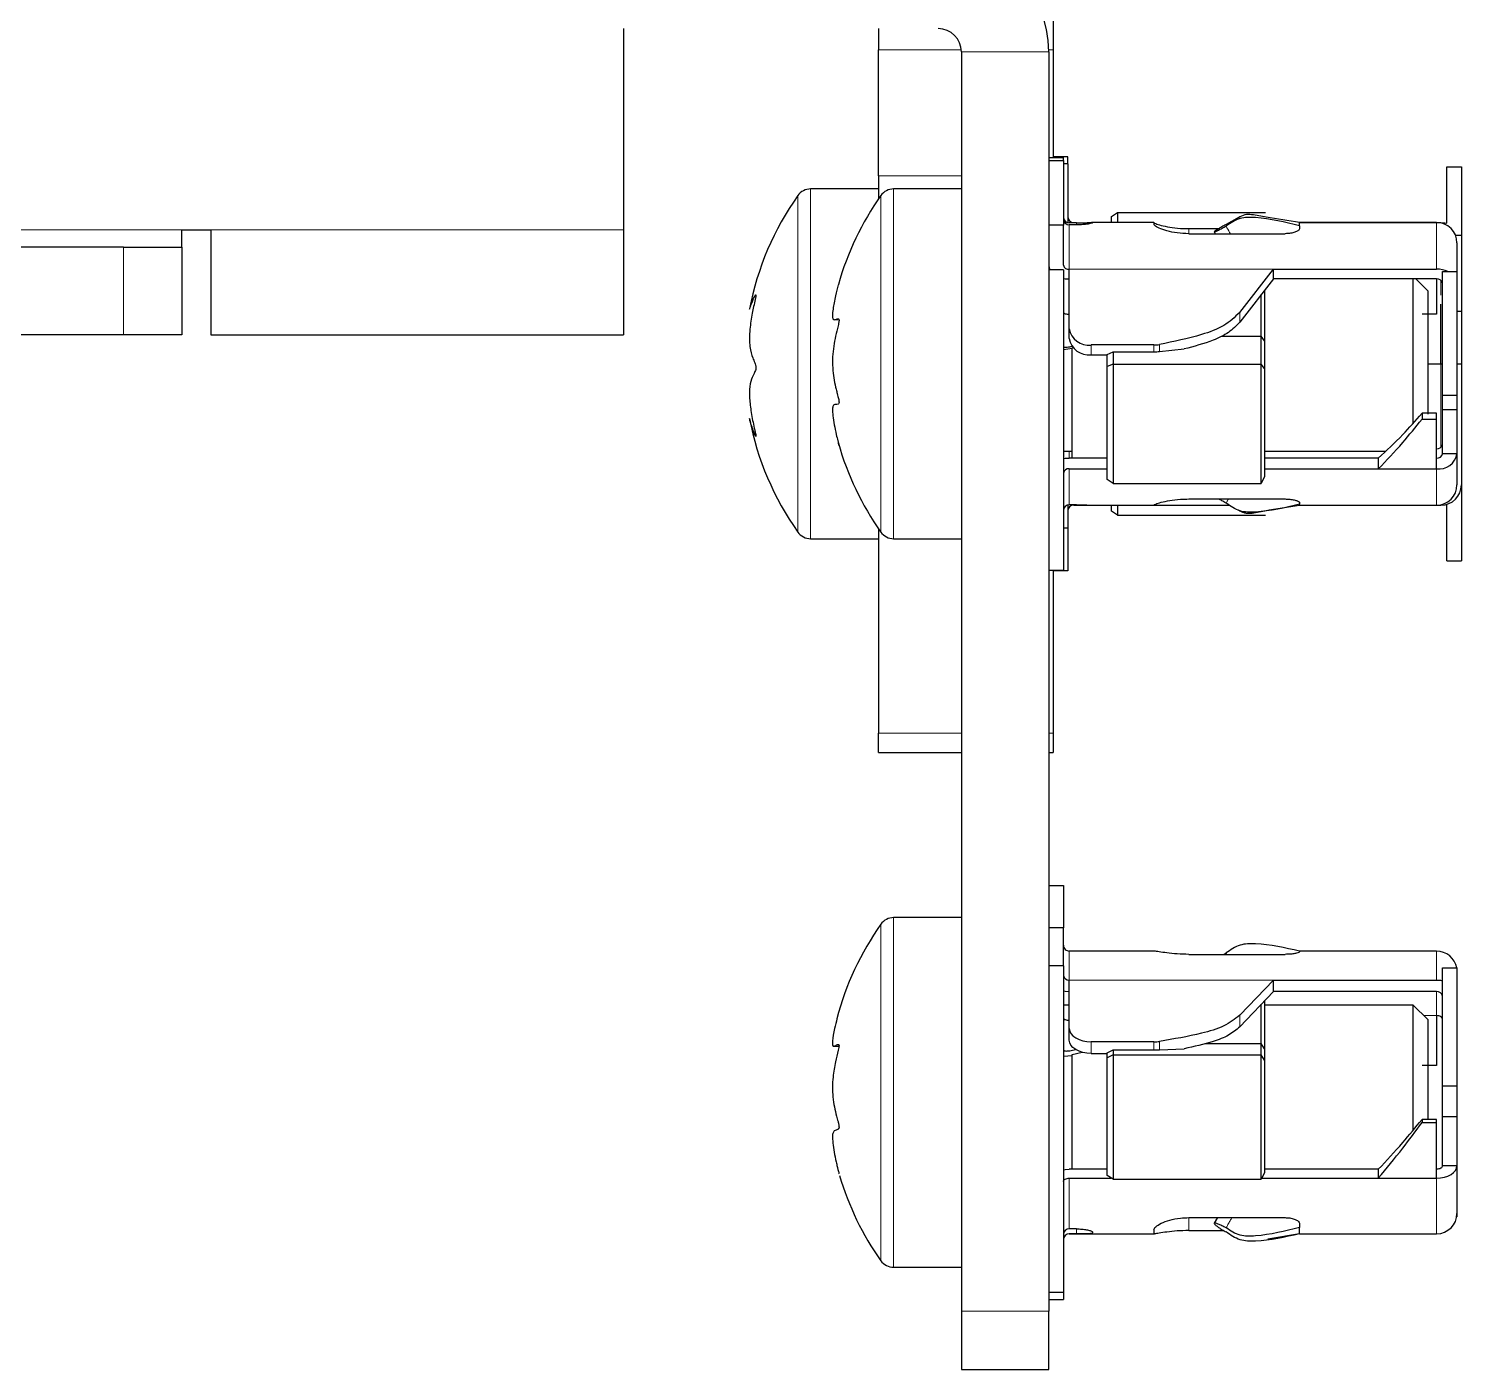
# Model space of a CAD drawing. Header units: millimetres. Extents: x -815 to 1037, y -273 to 1990.
# Drawn here: x -52.09 to -2.94, y -272.94 to -226.94 of the extents above; entities that cross this region are included whole.
import ezdxf

# ---------------------------------------------------------------- set-up
doc = ezdxf.new("R2010")
doc.units = ezdxf.units.MM

msp = doc.modelspace()

# ---------------------------------------------------------------- linework, layer by layer
at = {"color": 7, "linetype": 'Continuous', "lineweight": 25}
for p, q in [((-16.936, -223.042), (-16.936, -227.66)), ((-31.686, -226.936), (-31.686, -233.836)), ((-22.936, -226.936), (-22.936, -227.66)), ((-22.936, -231.99), (-22.936, -227.66)), ((-20.086, -227.736), (-20.086, -270.936)), ((-17.086, -227.736), (-17.086, -270.936)), ((-16.936, -227.66), (-16.936, -231.336)), ((-17.086, -231.358), (-16.586, -231.358)), ((-17.086, -231.455), (-16.586, -231.455)), ((-16.436, -231.336), (-16.936, -231.336)), ((-16.586, -231.455), (-16.586, -231.358)), ((-16.586, -231.455), (-16.586, -233.684)), ((-16.436, -231.578), (-16.436, -231.336)), ((-22.936, -231.99), (-22.936, -232.785)), ((-16.436, -231.578), (-16.586, -231.578)), ((-16.436, -231.578), (-16.436, -233.595)), ((-3.436, -231.678), (-2.936, -231.678)), ((-3.436, -233.616), (-3.436, -231.678)), ((-2.936, -231.678), (-2.936, -234.02)), ((-22.936, -232.436), (-25.262, -232.436)), ((-20.086, -232.436), (-22.412, -232.436)), ((-14.936, -233.386), (-14.736, -233.244)), ((-14.936, -233.586), (-14.936, -233.386)), ((-14.736, -233.244), (-14.736, -233.586)), ((-14.736, -233.244), (-9.652, -233.244)), ((-10.558, -233.408), (-11.01, -233.657)), ((-46.836, -234.436), (-46.836, -233.836)), ((-46.836, -233.836), (-45.836, -233.836)), ((-45.836, -233.836), (-45.836, -237.436)), ((-31.686, -233.836), (-31.686, -237.436)), ((-16.586, -233.684), (-17.086, -233.684)), ((-16.586, -235.056), (-16.586, -233.684)), ((-16.136, -233.601), (-16.386, -233.601)), ((-16.136, -233.667), (-16.386, -233.667)), ((-16.236, -233.601), (-16.236, -233.586)), ((-16.236, -233.586), (-16.182, -233.586)), ((-13.486, -233.586), (-15.619, -233.586)), ((-15.586, -233.589), (-15.586, -233.598)), ((-13.486, -233.586), (-13.486, -233.642)), ((-12.286, -233.799), (-11.255, -233.799)), ((-11.414, -233.908), (-11.414, -233.906)), ((-11.413, -233.909), (-11.379, -233.971)), ((-3.786, -233.586), (-8.486, -233.586)), ((-8.486, -233.701), (-8.486, -233.586)), ((-8.486, -233.586), (-3.636, -233.586)), ((-8.486, -233.701), (-8.486, -233.8)), ((-48.836, -234.436), (-64.536, -234.436)), ((-48.836, -234.436), (-46.836, -234.436)), ((-46.836, -234.436), (-46.836, -237.436)), ((-12.286, -233.971), (-8.986, -233.971)), ((-3.139, -234.02), (-2.936, -234.02)), ((-3.086, -234.286), (-3.086, -235.269)), ((-2.936, -234.02), (-2.936, -236.63)), ((-16.586, -235.211), (-17.086, -235.211)), ((-16.586, -235.211), (-16.586, -245.514)), ((-16.386, -237.233), (-16.386, -235.19)), ((-10.541, -236.676), (-9.386, -235.19)), ((-9.386, -235.525), (-9.386, -235.19)), ((-9.386, -235.19), (-3.786, -235.19)), ((-3.586, -235.269), (-3.086, -235.269)), ((-3.586, -239.515), (-3.586, -235.269)), ((-3.086, -235.269), (-3.086, -239.515)), ((-9.386, -235.525), (-10.541, -237.01)), ((-9.686, -235.911), (-9.686, -237.642)), ((-3.786, -235.525), (-9.386, -235.525)), ((-4.586, -235.787), (-4.586, -235.525)), ((-4.586, -240.481), (-4.586, -235.787)), ((-4.086, -235.936), (-4.498, -235.525)), ((-9.802, -237.487), (-9.802, -236.059)), ((-4.086, -235.936), (-4.086, -236.228)), ((-4.086, -236.228), (-4.086, -240.167)), ((-3.786, -236.738), (-4.286, -236.738)), ((-3.086, -236.63), (-2.936, -236.63)), ((-2.936, -236.63), (-2.936, -238.436)), ((-24.437, -236.921), (-24.322, -236.921)), ((-16.386, -237.568), (-16.386, -237.233)), ((-48.836, -237.436), (-64.536, -237.436)), ((-46.836, -237.436), (-48.836, -237.436)), ((-45.836, -237.436), (-31.686, -237.436)), ((-16.286, -237.889), (-16.242, -237.878)), ((-16.286, -241.668), (-16.286, -237.889)), ((-13.485, -237.79), (-15.636, -237.79)), ((-11.178, -237.487), (-9.802, -237.487)), ((-9.802, -238.448), (-9.802, -237.487)), ((-9.686, -237.642), (-9.802, -237.487)), ((-9.686, -237.642), (-9.686, -238.593)), ((-16.586, -237.941), (-16.286, -237.904)), ((-15.636, -238.125), (-15.086, -238.125)), ((-15.086, -238.111), (-14.886, -238.022)), ((-15.086, -238.532), (-15.086, -238.111)), ((-14.886, -238.022), (-14.886, -238.448)), ((-14.886, -238.022), (-13.485, -238.022)), ((-13.29, -238.013), (-12.451, -237.927)), ((-14.886, -238.448), (-15.086, -238.532)), ((-15.086, -242.402), (-15.086, -238.532)), ((-14.886, -238.448), (-14.886, -242.538)), ((-14.886, -238.448), (-9.802, -238.448)), ((-9.802, -242.538), (-9.802, -238.448)), ((-9.686, -238.593), (-9.802, -238.448)), ((-9.686, -238.593), (-9.686, -242.302)), ((-4.086, -238.436), (-3.636, -238.436)), ((-3.636, -238.436), (-3.586, -238.436)), ((-3.086, -238.436), (-2.936, -238.436)), ((-2.936, -238.436), (-2.936, -242.586)), ((-3.586, -239.515), (-3.086, -239.515)), ((-3.586, -240.003), (-3.586, -239.515)), ((-3.086, -239.515), (-3.086, -240.003)), ((-4.286, -240.135), (-4.286, -240.33)), ((-3.786, -240.135), (-4.286, -240.135)), ((-4.286, -240.33), (-3.786, -240.33)), ((-3.786, -240.33), (-3.786, -240.135)), ((-3.586, -240.003), (-3.086, -240.003)), ((-3.586, -241.52), (-3.586, -240.003)), ((-3.086, -240.003), (-3.086, -241.52)), ((-16.586, -241.436), (-16.286, -241.436)), ((-15.086, -241.668), (-16.386, -241.668)), ((-9.686, -241.436), (-5.544, -241.436)), ((-5.786, -241.668), (-9.686, -241.668)), ((-5.786, -241.668), (-5.786, -242.04)), ((-3.086, -241.52), (-3.586, -241.52)), ((-3.086, -241.52), (-3.086, -242.586)), ((-16.386, -242.04), (-15.086, -242.04)), ((-9.686, -242.302), (-9.802, -242.538)), ((-9.686, -242.04), (-5.786, -242.04)), ((-5.786, -242.04), (-3.786, -242.04)), ((-14.886, -242.538), (-15.086, -242.402)), ((-14.886, -242.538), (-9.802, -242.538)), ((-2.936, -242.586), (-2.936, -245.194)), ((-16.436, -243.278), (-16.436, -244.069)), ((-16.136, -243.271), (-16.386, -243.271)), ((-16.236, -243.286), (-10.882, -243.286)), ((-15.619, -243.286), (-13.486, -243.286)), ((-14.936, -243.487), (-14.936, -243.286)), ((-14.736, -243.286), (-14.736, -243.629)), ((-13.486, -243.281), (-13.486, -243.286)), ((-12.286, -243.074), (-8.986, -243.074)), ((-8.486, -243.196), (-8.486, -243.255)), ((-8.486, -243.286), (-8.486, -243.255)), ((-8.486, -243.286), (-3.786, -243.286)), ((-8.486, -243.286), (-3.636, -243.286)), ((-3.436, -245.194), (-3.436, -243.257)), ((-14.736, -243.629), (-14.936, -243.487)), ((-14.736, -243.629), (-9.652, -243.629)), ((-22.936, -244.088), (-22.936, -251.106)), ((-16.586, -244.069), (-16.436, -244.069)), ((-16.436, -244.069), (-16.436, -245.536)), ((-25.262, -244.436), (-22.936, -244.436)), ((-22.412, -244.436), (-20.086, -244.436)), ((-3.436, -245.194), (-2.936, -245.194)), ((-17.086, -245.514), (-16.586, -245.514)), ((-16.936, -245.514), (-16.936, -251.106)), ((-16.436, -245.536), (-16.936, -245.536)), ((-22.936, -251.776), (-22.936, -251.106)), ((-16.936, -251.106), (-16.936, -251.776)), ((-22.936, -251.776), (-20.086, -251.776)), ((-17.086, -251.776), (-16.936, -251.776)), ((-17.086, -256.336), (-16.586, -256.336)), ((-16.586, -256.336), (-16.586, -257.788)), ((-20.086, -257.436), (-22.412, -257.436)), ((-16.586, -257.788), (-17.086, -257.788)), ((-16.586, -259.093), (-16.586, -257.788)), ((-16.092, -258.586), (-16.386, -258.586)), ((-13.467, -258.586), (-16.092, -258.586)), ((-12.286, -258.697), (-8.986, -258.697)), ((-3.786, -258.586), (-8.486, -258.586)), ((-8.486, -258.589), (-8.486, -258.586)), ((-8.486, -258.589), (-8.486, -258.616)), ((-16.586, -259.093), (-17.086, -259.093)), ((-16.586, -259.093), (-16.586, -270.288)), ((-3.586, -259.165), (-3.086, -259.165)), ((-3.586, -263.213), (-3.586, -259.165)), ((-3.086, -259.165), (-3.086, -263.213)), ((-16.386, -261.244), (-16.386, -259.578)), ((-10.541, -260.789), (-9.386, -259.578)), ((-9.386, -259.976), (-10.541, -261.187)), ((-9.386, -259.976), (-9.386, -259.578)), ((-9.386, -259.578), (-3.786, -259.578)), ((-3.786, -259.976), (-9.386, -259.976)), ((-16.386, -260.436), (-16.586, -260.436)), ((-9.802, -261.754), (-9.802, -260.411)), ((-9.686, -260.29), (-9.686, -261.938)), ((-4.586, -260.436), (-9.686, -260.436)), ((-4.086, -260.936), (-4.586, -260.436)), ((-4.586, -263.178), (-4.586, -260.436)), ((-4.086, -260.936), (-4.086, -263.221)), ((-16.386, -261.642), (-16.386, -261.244)), ((-24.463, -261.848), (-24.309, -261.848)), ((-13.485, -261.698), (-15.636, -261.698)), ((-15.086, -262.08), (-14.886, -261.974)), ((-14.886, -261.974), (-14.886, -262.149)), ((-14.886, -261.974), (-13.485, -261.974)), ((-13.29, -261.97), (-12.451, -261.935)), ((-11.714, -261.754), (-9.802, -261.754)), ((-9.802, -262.149), (-9.802, -261.754)), ((-9.686, -261.938), (-9.802, -261.754)), ((-9.686, -261.938), (-9.686, -262.329)), ((-16.586, -262.189), (-16.286, -262.17)), ((-16.286, -262.135), (-15.946, -262.053)), ((-16.286, -266.072), (-16.286, -262.135)), ((-15.636, -262.096), (-15.086, -262.096)), ((-15.086, -262.253), (-15.086, -262.08)), ((-14.886, -262.149), (-15.086, -262.253)), ((-15.086, -266.289), (-15.086, -262.253)), ((-14.886, -262.149), (-14.886, -266.414)), ((-14.886, -262.149), (-9.802, -262.149)), ((-9.802, -266.414), (-9.802, -262.149)), ((-9.686, -262.329), (-9.802, -262.149)), ((-9.686, -262.329), (-9.686, -266.197)), ((-3.786, -262.511), (-4.286, -262.511)), ((-4.586, -264.744), (-4.586, -263.178)), ((-4.086, -263.221), (-4.086, -264.375)), ((-3.586, -263.213), (-3.086, -263.213)), ((-3.586, -264.263), (-3.586, -263.213)), ((-3.086, -263.213), (-3.086, -264.263)), ((-4.286, -264.362), (-4.286, -264.469)), ((-3.786, -264.362), (-4.286, -264.362)), ((-3.786, -264.469), (-3.786, -264.362)), ((-3.586, -264.263), (-3.086, -264.263)), ((-3.586, -265.951), (-3.586, -264.263)), ((-3.086, -264.263), (-3.086, -265.951)), ((-4.286, -264.469), (-3.786, -264.469)), ((-15.086, -266.072), (-16.386, -266.072)), ((-16.386, -266.375), (-14.949, -266.375)), ((-14.886, -266.414), (-15.086, -266.289)), ((-9.686, -266.197), (-9.802, -266.414)), ((-9.781, -266.375), (-5.786, -266.375)), ((-5.786, -266.072), (-9.686, -266.072)), ((-5.786, -266.072), (-5.786, -266.375)), ((-5.786, -266.375), (-3.786, -266.375)), ((-3.086, -265.951), (-3.586, -265.951)), ((-3.086, -265.951), (-3.086, -267.586)), ((-14.886, -266.414), (-9.802, -266.414)), ((-12.286, -267.73), (-8.986, -267.73)), ((-11.304, -267.73), (-11.413, -267.924)), ((-3.097, -267.707), (-3.086, -267.707)), ((-3.086, -267.586), (-3.086, -267.707)), ((-16.136, -268.116), (-16.386, -268.116)), ((-16.386, -268.286), (-16.092, -268.286)), ((-16.136, -268.286), (-16.386, -268.286)), ((-16.092, -268.286), (-13.467, -268.286)), ((-15.586, -268.231), (-15.586, -268.253)), ((-13.486, -268.155), (-13.486, -268.283)), ((-12.286, -268.175), (-11.09, -268.175)), ((-11.414, -267.933), (-11.414, -267.928)), ((-9.578, -268.463), (-8.486, -268.275)), ((-8.486, -267.94), (-8.486, -268.069)), ((-8.486, -268.286), (-8.486, -268.069)), ((-8.486, -268.286), (-3.786, -268.286)), ((-22.412, -269.436), (-20.086, -269.436)), ((-17.086, -270.288), (-16.586, -270.288)), ((-16.586, -270.288), (-16.586, -270.536)), ((-17.086, -270.536), (-16.586, -270.536)), ((-20.086, -270.936), (-20.086, -272.936)), ((-17.086, -272.936), (-17.086, -270.936)), ((-20.086, -272.936), (-17.086, -272.936))]:
    msp.add_line(p, q, dxfattribs=at)
at = {"color": 8, "linetype": 'Continuous', "lineweight": 18}
for p, q in [((-22.936, -227.66), (-20.09, -227.66)), ((-20.086, -227.736), (-17.086, -227.736)), ((-17.087, -227.66), (-16.936, -227.66)), ((-20.086, -231.99), (-22.936, -231.99)), ((-25.262, -232.442), (-25.262, -232.436)), ((-25.262, -244.436), (-25.262, -232.442)), ((-22.412, -244.436), (-22.412, -232.436)), ((-25.703, -232.671), (-25.703, -232.665)), ((-25.703, -244.208), (-25.703, -232.671)), ((-22.853, -244.208), (-22.853, -232.665)), ((-66.536, -233.836), (-46.836, -233.836)), ((-45.836, -233.836), (-31.686, -233.836)), ((-16.386, -233.667), (-16.386, -235.19)), ((-16.136, -233.667), (-16.136, -233.601)), ((-12.286, -233.799), (-12.286, -233.971)), ((-3.786, -235.19), (-3.786, -233.586)), ((-48.836, -237.436), (-48.836, -234.436)), ((-16.386, -235.19), (-9.386, -235.19)), ((-3.636, -236.077), (-3.636, -235.57)), ((-10.541, -237.01), (-10.541, -236.676)), ((-15.636, -237.79), (-15.636, -238.125)), ((-13.485, -238.022), (-13.485, -237.79)), ((-13.29, -237.771), (-13.29, -238.013)), ((-3.636, -241.303), (-3.636, -238.436)), ((-16.386, -241.436), (-16.386, -241.668)), ((-3.786, -241.668), (-3.786, -241.348)), ((-16.386, -242.04), (-16.386, -243.271)), ((-3.786, -243.286), (-3.786, -242.04)), ((-16.236, -243.271), (-16.236, -243.286)), ((-3.636, -243.286), (-3.636, -243.27)), ((-22.936, -251.106), (-20.086, -251.106)), ((-17.086, -251.106), (-16.936, -251.106)), ((-22.412, -269.436), (-22.412, -257.436)), ((-22.853, -269.208), (-22.853, -257.665)), ((-16.386, -258.586), (-16.386, -259.578)), ((-11.01, -258.651), (-10.983, -258.697)), ((-3.786, -259.578), (-3.786, -258.586)), ((-16.386, -259.578), (-9.386, -259.578)), ((-3.786, -260.801), (-3.786, -259.976)), ((-10.541, -261.187), (-10.541, -260.789)), ((-3.786, -260.801), (-4.222, -260.801)), ((-15.636, -261.698), (-15.636, -262.096)), ((-13.485, -261.974), (-13.485, -261.698)), ((-13.29, -261.683), (-13.29, -261.97)), ((-16.386, -266.375), (-16.386, -268.116)), ((-3.786, -268.286), (-3.786, -266.375)), ((-12.286, -267.73), (-12.286, -268.175)), ((-16.136, -268.286), (-16.136, -268.116)), ((-17.086, -270.936), (-20.086, -270.936))]:
    msp.add_line(p, q, dxfattribs=at)
at = {"color": 7, "linetype": 'Continuous', "lineweight": 25, "flags": 128}
for points in [[(-3.636, -233.586), (-3.5, -233.6), (-3.436, -233.616)], [(-17.086, -235.056), (-17.073, -235.147), (-17.047, -235.211)], [(-16.586, -235.505), (-16.523, -235.516), (-16.386, -235.525)], [(-16.586, -241.69), (-16.523, -241.678), (-16.386, -241.668)], [(-16.586, -259.952), (-16.523, -259.965), (-16.386, -259.976)], [(-3.786, -259.578), (-3.65, -259.588), (-3.586, -259.601)], [(-3.586, -260.922), (-3.59, -260.899), (-3.601, -260.876), (-3.62, -260.855), (-3.645, -260.837), (-3.675, -260.821), (-3.71, -260.81), (-3.747, -260.803), (-3.786, -260.801)], [(-16.386, -261.244), (-16.372, -261.332), (-16.329, -261.418), (-16.26, -261.496), (-16.167, -261.565), (-16.053, -261.622), (-15.923, -261.664), (-15.783, -261.689), (-15.636, -261.698)], [(-15.636, -262.096), (-15.783, -262.087), (-15.923, -262.061), (-16.053, -262.019), (-16.167, -261.963), (-16.26, -261.894), (-16.329, -261.815), (-16.372, -261.73), (-16.386, -261.642)], [(-16.586, -266.089), (-16.523, -266.08), (-16.386, -266.072)], [(-16.586, -266.496), (-16.582, -266.472), (-16.571, -266.449), (-16.553, -266.428), (-16.528, -266.41), (-16.497, -266.395), (-16.463, -266.384), (-16.425, -266.377), (-16.386, -266.375)], [(-3.786, -266.375), (-3.65, -266.366), (-3.518, -266.342), (-3.397, -266.303), (-3.291, -266.25), (-3.204, -266.186), (-3.14, -266.113), (-3.1, -266.033), (-3.086, -265.951)], [(-3.586, -265.951), (-3.59, -265.974), (-3.601, -265.997), (-3.62, -266.018), (-3.645, -266.036), (-3.675, -266.051), (-3.71, -266.062), (-3.747, -266.069), (-3.786, -266.072)]]:
    msp.add_lwpolyline(points, dxfattribs=at)
at = {"color": 7, "linetype": 'Continuous', "lineweight": 25}
for centre, radius, start, end in [((-20.886, -227.736), 3.8, 360, 90), ((-20.886, -227.736), 0.8, 0, 90), ((-25.262, -232.976), 0.54, 90, 144.7485), ((-22.412, -232.976), 0.54, 90, 144.7485), ((-17.536, -238.436), 10, 144.7485, 169.1366), ((-14.686, -238.436), 10, 144.7485, 164.2164), ((-16.387, -233.402), 0.2, 180.0893, 270.0891), ((-16.236, -233.386), 0.2, 180, 270), ((-16.388, -233.469), 0.198, 180.486, 270.4779), ((-3.786, -234.286), 0.7, 360, 90), ((-16.414, -235.015), 0.177, 193.4486, 278.9562), ((-3.779, -236.151), 0.962, 66.6447, 90.4317), ((-3.759, -235.7), 0.177, 13.4486, 98.9562), ((-15.72, -237.12), 0.676, 189.6369, 277.1443), ((-15.72, -237.455), 0.676, 189.6369, 277.1443), ((-13.485, -236.794), 0.996, 269.9657, 281.2428), ((-17.536, -238.436), 10, 190.8243, 215.2515), ((-14.686, -238.436), 10, 195.7671, 215.2515), ((-3.759, -241.173), 0.177, 261.0438, 346.5514), ((-3.764, -241.489), 0.18, 262.8557, 350.3631), ((-3.708, -241.414), 0.63, 262.8557, 350.3631), ((-16.409, -242.218), 0.18, 82.8557, 170.3631), ((-3.786, -242.586), 0.7, 270, 360), ((-3.636, -242.586), 0.7, 270, 0), ((-16.387, -243.471), 0.2, 89.9109, 179.9107), ((-16.236, -243.486), 0.2, 90, 180), ((-25.262, -243.896), 0.54, 215.2515, 270), ((-22.412, -243.896), 0.54, 215.2515, 270), ((-22.412, -257.976), 0.54, 90, 144.7485), ((-14.686, -263.436), 10, 144.7485, 165.3522), ((-16.386, -258.386), 0.2, 180.0002, 270.0002), ((-3.786, -259.286), 0.7, 9.9491, 90), ((-16.405, -259.396), 0.183, 187.2366, 275.7518), ((-3.768, -260.158), 0.183, 7.2366, 95.7518), ((-13.484, -260.484), 1.214, 269.9603, 279.1896), ((-14.686, -263.436), 10, 196.5443, 215.2515), ((-3.786, -267.586), 0.7, 270, 360), ((-16.39, -268.313), 0.197, 88.9966, 178.9602), ((-16.386, -268.486), 0.2, 89.9998, 179.9998), ((-22.412, -268.896), 0.54, 215.2515, 270)]:
    msp.add_arc(centre, radius, start, end, dxfattribs=at)
for centre, ratio in [((-13.485, -237.755), 0.356453), ((-13.485, -261.864), 0.14648)]:
    msp.add_ellipse(centre, major_axis=(0.75, 0), ratio=ratio, start_param=4.712389, end_param=4.975032, dxfattribs=at)
for points, knots in [([(-8.486, -233.701), (-8.985, -233.578), (-9.656, -233.413), (-10.551, -233.401), (-10.855, -233.607), (-11.01, -233.711)], [0, 0, 0, 0, 0.587693, 0.790818, 1, 1, 1, 1]), ([(-8.486, -233.586), (-8.873, -233.53), (-9.435, -233.448), (-10.043, -233.32), (-10.375, -233.302), (-10.516, -233.383), (-10.586, -233.423)], [0, 0, 0, 0, 0.53039, 0.769058, 0.884473, 1, 1, 1, 1]), ([(-16.136, -233.601), (-16.074, -233.601), (-15.951, -233.6), (-15.786, -233.593), (-15.662, -233.587), (-15.596, -233.585), (-15.589, -233.588), (-15.586, -233.589)], [0, 0, 0, 0, 0.214393, 0.428789, 0.643061, 0.856854, 1, 1, 1, 1]), ([(-15.586, -233.598), (-15.592, -233.603), (-15.604, -233.613), (-15.698, -233.634), (-15.837, -233.654), (-15.992, -233.666), (-16.095, -233.667), (-16.136, -233.667)], [0, 0, 0, 0, 0.214305, 0.42865, 0.642279, 0.856223, 1, 1, 1, 1]), ([(-13.486, -233.592), (-13.474, -233.601), (-13.449, -233.621), (-13.249, -233.684), (-12.952, -233.749), (-12.613, -233.792), (-12.383, -233.797), (-12.286, -233.799)], [0, 0, 0, 0, 0.2128333, 0.4258501, 0.6355415, 0.8465873, 1, 1, 1, 1]), ([(-12.286, -233.971), (-12.421, -233.966), (-12.691, -233.956), (-13.05, -233.879), (-13.32, -233.782), (-13.465, -233.696), (-13.48, -233.658), (-13.486, -233.642)], [0, 0, 0, 0, 0.2132377, 0.4264897, 0.6391595, 0.8495978, 1, 1, 1, 1]), ([(-11.01, -233.657), (-11.059, -233.685), (-11.156, -233.739), (-11.281, -233.813), (-11.371, -233.87), (-11.41, -233.899), (-11.413, -233.905), (-11.414, -233.906)], [0, 0, 0, 0, 0.225867, 0.451734, 0.677598, 0.903479, 1, 1, 1, 1]), ([(-11.414, -233.908), (-11.409, -233.909), (-11.399, -233.909), (-11.324, -233.875), (-11.213, -233.819), (-11.1, -233.76), (-11.031, -233.723), (-11.01, -233.711)], [0, 0, 0, 0, 0.225883, 0.451767, 0.67765, 0.903524, 1, 1, 1, 1]), ([(-8.486, -233.8), (-8.492, -233.817), (-8.503, -233.851), (-8.588, -233.903), (-8.715, -233.944), (-8.855, -233.968), (-8.949, -233.97), (-8.986, -233.971)], [0, 0, 0, 0, 0.214373, 0.428779, 0.642592, 0.856666, 1, 1, 1, 1]), ([(-24.308, -235.713), (-24.309, -235.718), (-24.341, -235.826), (-24.421, -236.144), (-24.49, -236.514), (-24.517, -236.797), (-24.492, -236.95), (-24.413, -236.913), (-24.33, -236.89), (-24.3, -236.898), (-24.289, -236.92), (-24.286, -236.941), (-24.286, -236.964), (-24.29, -237.001), (-24.308, -237.094), (-24.388, -237.399), (-24.474, -237.78), (-24.517, -238.29), (-24.498, -238.795), (-24.425, -239.16), (-24.353, -239.44), (-24.325, -239.544), (-24.306, -239.622), (-24.293, -239.679), (-24.287, -239.724), (-24.287, -239.741), (-24.286, -239.749)], [0, 0, 0, 0, 0.00365, 0.077461, 0.171814, 0.228586, 0.285766, 0.416114, 0.454923, 0.474397, 0.482246, 0.486516, 0.490821, 0.495681, 0.504404, 0.537695, 0.669138, 0.731239, 0.794134, 0.916194, 0.946326, 0.965487, 0.978097, 0.99078, 0.995843, 1, 1, 1, 1]), ([(-3.786, -235.525), (-3.786, -235.68), (-3.786, -236.039), (-3.786, -236.485), (-3.786, -236.738)], [0, 0, 0, 0, 0.433451, 1, 1, 1, 1]), ([(-27.357, -236.554), (-27.357, -236.561), (-27.359, -236.58), (-27.297, -236.392), (-27.217, -236.191), (-27.159, -236.082), (-27.143, -236.063), (-27.137, -236.066), (-27.136, -236.076), (-27.138, -236.098), (-27.146, -236.149), (-27.191, -236.354), (-27.273, -236.72), (-27.343, -237.175), (-27.367, -237.58), (-27.343, -237.939), (-27.27, -238.178), (-27.189, -238.361), (-27.152, -238.461), (-27.14, -238.517), (-27.136, -238.546), (-27.136, -238.572), (-27.138, -238.6), (-27.149, -238.65), (-27.205, -238.786), (-27.297, -238.948), (-27.363, -239.232), (-27.36, -239.657), (-27.302, -240.124), (-27.224, -240.508), (-27.166, -240.767), (-27.145, -240.86), (-27.137, -240.909), (-27.136, -240.924), (-27.138, -240.932), (-27.145, -240.928), (-27.187, -240.85), (-27.268, -240.633), (-27.341, -240.392), (-27.353, -240.336), (-27.357, -240.317)], [0, 0, 0, 0, 0.031606, 0.08599, 0.146926, 0.162165, 0.169821, 0.172902, 0.176017, 0.178677, 0.182699, 0.194136, 0.245481, 0.30493, 0.341521, 0.378321, 0.450036, 0.485425, 0.500034, 0.504619, 0.507564, 0.510071, 0.512573, 0.517012, 0.53072, 0.594642, 0.659092, 0.697147, 0.750509, 0.809821, 0.823325, 0.836953, 0.840019, 0.842585, 0.845154, 0.849068, 0.859852, 0.907936, 0.969401, 1, 1, 1, 1]), ([(-3.636, -238.436), (-3.636, -238.042), (-3.636, -237.337), (-3.636, -236.677), (-3.636, -236.387)], [0, 0, 0, 0, 0.559866, 1, 1, 1, 1]), ([(-16.586, -236.672), (-16.585, -236.677), (-16.583, -236.687), (-16.566, -236.703), (-16.53, -236.721), (-16.459, -236.731), (-16.411, -236.739), (-16.386, -236.743)], [0, 0, 0, 0, 0.195302, 0.377541, 0.538909, 0.761383, 1, 1, 1, 1]), ([(-10.541, -236.676), (-10.71, -236.836), (-11.061, -237.167), (-12.043, -237.516), (-12.806, -237.672), (-13.29, -237.771)], [0, 0, 0, 0, 0.254027, 0.526591, 1, 1, 1, 1]), ([(-10.541, -237.01), (-10.661, -237.133), (-10.906, -237.383), (-11.57, -237.699), (-12.11, -237.839), (-12.451, -237.927)], [0, 0, 0, 0, 0.261809, 0.533628, 1, 1, 1, 1]), ([(-16.586, -237.835), (-16.585, -237.84), (-16.583, -237.85), (-16.566, -237.861), (-16.528, -237.869), (-16.452, -237.862), (-16.37, -237.852), (-16.313, -237.838), (-16.283, -237.83)], [0, 0, 0, 0, 0.146813, 0.283805, 0.40511, 0.587871, 0.783158, 1, 1, 1, 1]), ([(-24.286, -239.749), (-24.287, -239.757), (-24.287, -239.774), (-24.296, -239.802), (-24.338, -239.838), (-24.419, -239.82), (-24.489, -239.848), (-24.517, -239.979), (-24.495, -240.307), (-24.418, -240.714), (-24.337, -241.044), (-24.305, -241.165), (-24.291, -241.215), (-24.287, -241.233), (-24.286, -241.236), (-24.288, -241.228), (-24.296, -241.204), (-24.304, -241.175), (-24.309, -241.157)], [0, 0, 0, 0, 0.008099, 0.019489, 0.051051, 0.192127, 0.359973, 0.466272, 0.57344, 0.807079, 0.883862, 0.922338, 0.941681, 0.950032, 0.95847, 0.965715, 0.978482, 1, 1, 1, 1]), ([(-5.786, -241.668), (-5.506, -241.412), (-5.006, -240.955), (-4.506, -240.385), (-4.286, -240.135)], [0, 0, 0, 0, 0.559868, 1, 1, 1, 1]), ([(-5.786, -242.04), (-5.506, -241.751), (-5.006, -241.235), (-4.506, -240.606), (-4.286, -240.33)], [0, 0, 0, 0, 0.559911, 1, 1, 1, 1]), ([(-3.786, -242.04), (-3.786, -241.751), (-3.786, -241.235), (-3.786, -240.606), (-3.786, -240.33)], [0, 0, 0, 0, 0.559866, 1, 1, 1, 1]), ([(-16.136, -243.271), (-16.074, -243.272), (-15.95, -243.273), (-15.787, -243.279), (-15.668, -243.285), (-15.634, -243.286), (-15.619, -243.286)], [0, 0, 0, 0, 0.268337, 0.536678, 0.804865, 1, 1, 1, 1]), ([(-13.486, -243.281), (-13.474, -243.271), (-13.449, -243.252), (-13.249, -243.188), (-12.952, -243.124), (-12.613, -243.081), (-12.383, -243.076), (-12.286, -243.074)], [0, 0, 0, 0, 0.212833, 0.42585, 0.635542, 0.846587, 1, 1, 1, 1]), ([(-11.01, -243.216), (-11.059, -243.188), (-11.15, -243.137), (-11.222, -243.094), (-11.255, -243.074)], [0, 0, 0, 0, 0.54387, 1, 1, 1, 1]), ([(-8.486, -243.255), (-8.985, -243.374), (-9.656, -243.535), (-10.551, -243.531), (-10.855, -243.322), (-11.01, -243.216)], [0, 0, 0, 0, 0.5876932, 0.7908183, 1, 1, 1, 1]), ([(-10.586, -243.45), (-10.526, -243.484), (-10.437, -243.536), (-10.292, -243.566), (-10.057, -243.558), (-9.456, -243.423), (-8.886, -243.343), (-8.486, -243.286)], [0, 0, 0, 0, 0.113251, 0.16898, 0.224646, 0.455828, 1, 1, 1, 1]), ([(-8.986, -243.074), (-8.93, -243.076), (-8.818, -243.079), (-8.668, -243.103), (-8.555, -243.137), (-8.495, -243.17), (-8.489, -243.188), (-8.486, -243.196)], [0, 0, 0, 0, 0.214445, 0.428893, 0.643239, 0.857188, 1, 1, 1, 1]), ([(-8.486, -258.589), (-8.985, -258.473), (-9.656, -258.317), (-10.551, -258.334), (-10.855, -258.544), (-11.01, -258.651)], [0, 0, 0, 0, 0.587693, 0.790818, 1, 1, 1, 1]), ([(-12.286, -258.697), (-12.421, -258.695), (-12.691, -258.689), (-13.051, -258.649), (-13.317, -258.608), (-13.449, -258.586), (-13.463, -258.588), (-13.467, -258.588)], [0, 0, 0, 0, 0.234814, 0.469643, 0.703831, 0.935562, 1, 1, 1, 1]), ([(-11.09, -258.697), (-11.084, -258.694), (-11.059, -258.678), (-11.031, -258.663), (-11.01, -258.651)], [0, 0, 0, 0, 0.235419, 1, 1, 1, 1]), ([(-8.486, -258.616), (-8.492, -258.623), (-8.503, -258.637), (-8.588, -258.662), (-8.715, -258.683), (-8.855, -258.696), (-8.949, -258.697), (-8.986, -258.697)], [0, 0, 0, 0, 0.214373, 0.428779, 0.642592, 0.856666, 1, 1, 1, 1]), ([(-24.357, -260.906), (-24.386, -261.017), (-24.457, -261.291), (-24.513, -261.651), (-24.51, -261.849), (-24.452, -261.858), (-24.374, -261.8), (-24.316, -261.783), (-24.295, -261.787), (-24.287, -261.815), (-24.286, -261.834), (-24.288, -261.86), (-24.295, -261.914), (-24.337, -262.099), (-24.419, -262.415), (-24.49, -262.829), (-24.517, -263.253), (-24.492, -263.739), (-24.413, -264.104), (-24.33, -264.402), (-24.3, -264.516), (-24.289, -264.578), (-24.286, -264.612), (-24.286, -264.637), (-24.29, -264.661), (-24.308, -264.699), (-24.388, -264.731), (-24.474, -264.736), (-24.517, -264.901), (-24.498, -265.25), (-24.425, -265.651), (-24.353, -265.961), (-24.325, -266.071), (-24.306, -266.147), (-24.293, -266.195), (-24.287, -266.221), (-24.287, -266.224), (-24.286, -266.226)], [0, 0, 0, 0, 0.046233, 0.113467, 0.153166, 0.208832, 0.270707, 0.284793, 0.299011, 0.302209, 0.304886, 0.307566, 0.311648, 0.322899, 0.373059, 0.43718, 0.475761, 0.514619, 0.603202, 0.629576, 0.64281, 0.648144, 0.651045, 0.653971, 0.657274, 0.663202, 0.685826, 0.775152, 0.817355, 0.860097, 0.943047, 0.963524, 0.976545, 0.985115, 0.993735, 0.997175, 1, 1, 1, 1]), ([(-16.586, -260.864), (-16.585, -260.873), (-16.583, -260.891), (-16.566, -260.916), (-16.53, -260.943), (-16.459, -260.954), (-16.411, -260.962), (-16.386, -260.966)], [0, 0, 0, 0, 0.195302, 0.377541, 0.538909, 0.761383, 1, 1, 1, 1]), ([(-10.541, -260.789), (-10.71, -260.92), (-11.061, -261.19), (-12.043, -261.475), (-12.806, -261.602), (-13.29, -261.683)], [0, 0, 0, 0, 0.254027, 0.526591, 1, 1, 1, 1]), ([(-3.786, -260.801), (-3.786, -261.098), (-3.786, -261.63), (-3.786, -262.241), (-3.786, -262.511)], [0, 0, 0, 0, 0.559785, 1, 1, 1, 1]), ([(-10.541, -261.187), (-10.661, -261.287), (-10.906, -261.491), (-11.57, -261.749), (-12.11, -261.863), (-12.451, -261.935)], [0, 0, 0, 0, 0.261809, 0.533628, 1, 1, 1, 1]), ([(-16.586, -261.952), (-16.585, -261.961), (-16.583, -261.978), (-16.566, -261.999), (-16.528, -262.017), (-16.452, -262.012), (-16.333, -261.999), (-16.239, -261.976), (-16.171, -261.959)], [0, 0, 0, 0, 0.115696, 0.223653, 0.319247, 0.463273, 0.617169, 1, 1, 1, 1]), ([(-5.786, -266.072), (-5.506, -265.774), (-5.006, -265.243), (-4.506, -264.631), (-4.286, -264.362)], [0, 0, 0, 0, 0.559868, 1, 1, 1, 1]), ([(-5.786, -266.375), (-5.506, -266.041), (-5.006, -265.444), (-4.506, -264.767), (-4.286, -264.469)], [0, 0, 0, 0, 0.559911, 1, 1, 1, 1]), ([(-3.786, -266.375), (-3.786, -266.041), (-3.786, -265.444), (-3.786, -264.767), (-3.786, -264.469)], [0, 0, 0, 0, 0.559866, 1, 1, 1, 1]), ([(-13.486, -268.155), (-13.474, -268.12), (-13.449, -268.051), (-13.249, -267.923), (-12.952, -267.81), (-12.613, -267.741), (-12.383, -267.733), (-12.286, -267.73)], [0, 0, 0, 0, 0.212833, 0.42585, 0.635542, 0.846587, 1, 1, 1, 1]), ([(-8.986, -267.73), (-8.93, -267.733), (-8.818, -267.738), (-8.668, -267.777), (-8.555, -267.833), (-8.495, -267.89), (-8.489, -267.926), (-8.486, -267.94)], [0, 0, 0, 0, 0.214445, 0.428893, 0.643239, 0.857188, 1, 1, 1, 1]), ([(-16.136, -268.116), (-16.074, -268.118), (-15.951, -268.121), (-15.786, -268.145), (-15.662, -268.177), (-15.596, -268.208), (-15.589, -268.224), (-15.586, -268.231)], [0, 0, 0, 0, 0.2143929, 0.4287887, 0.6430611, 0.8568545, 1, 1, 1, 1]), ([(-15.586, -268.253), (-15.592, -268.26), (-15.604, -268.273), (-15.698, -268.282), (-15.837, -268.286), (-15.992, -268.286), (-16.095, -268.286), (-16.136, -268.286)], [0, 0, 0, 0, 0.214305, 0.42865, 0.642279, 0.856223, 1, 1, 1, 1]), ([(-12.286, -268.175), (-12.421, -268.178), (-12.691, -268.184), (-13.05, -268.224), (-13.32, -268.265), (-13.465, -268.289), (-13.48, -268.285), (-13.486, -268.283)], [0, 0, 0, 0, 0.213238, 0.42649, 0.63916, 0.849598, 1, 1, 1, 1]), ([(-11.01, -268.082), (-11.059, -268.057), (-11.156, -268.007), (-11.281, -267.951), (-11.371, -267.92), (-11.41, -267.916), (-11.413, -267.925), (-11.414, -267.928)], [0, 0, 0, 0, 0.225867, 0.451734, 0.677598, 0.903479, 1, 1, 1, 1]), ([(-11.414, -267.933), (-11.409, -267.943), (-11.399, -267.964), (-11.324, -268.025), (-11.213, -268.102), (-11.1, -268.171), (-11.031, -268.21), (-11.01, -268.222)], [0, 0, 0, 0, 0.225883, 0.451767, 0.67765, 0.903524, 1, 1, 1, 1]), ([(-8.486, -268.069), (-8.985, -268.194), (-9.656, -268.361), (-10.551, -268.385), (-10.855, -268.184), (-11.01, -268.082)], [0, 0, 0, 0, 0.587693, 0.790818, 1, 1, 1, 1]), ([(-8.486, -268.284), (-8.985, -268.4), (-9.656, -268.555), (-10.551, -268.539), (-10.855, -268.328), (-11.01, -268.222)], [0, 0, 0, 0, 0.5876932, 0.7908183, 1, 1, 1, 1])]:
    msp.add_open_spline(points, degree=3, knots=knots, dxfattribs=at)
at = {"color": 8, "linetype": 'Continuous', "lineweight": 18}
for points, knots in [([(-11.01, -233.711), (-10.968, -233.784), (-10.919, -233.871), (-10.869, -233.958), (-10.861, -233.971)], [0, 0, 0, 0, 0.8427558, 1, 1, 1, 1]), ([(-10.929, -243.074), (-10.94, -243.094), (-10.967, -243.141), (-10.994, -243.188), (-11.01, -243.216)], [0, 0, 0, 0, 0.415393, 1, 1, 1, 1]), ([(-10.806, -267.73), (-10.811, -267.739), (-10.838, -267.784), (-10.89, -267.874), (-10.953, -267.982), (-10.994, -268.055), (-11.01, -268.082)], [0, 0, 0, 0, 0.073986, 0.383014, 0.76733, 1, 1, 1, 1])]:
    msp.add_open_spline(points, degree=3, knots=knots, dxfattribs=at)

doc.saveas('drawing.dxf')
